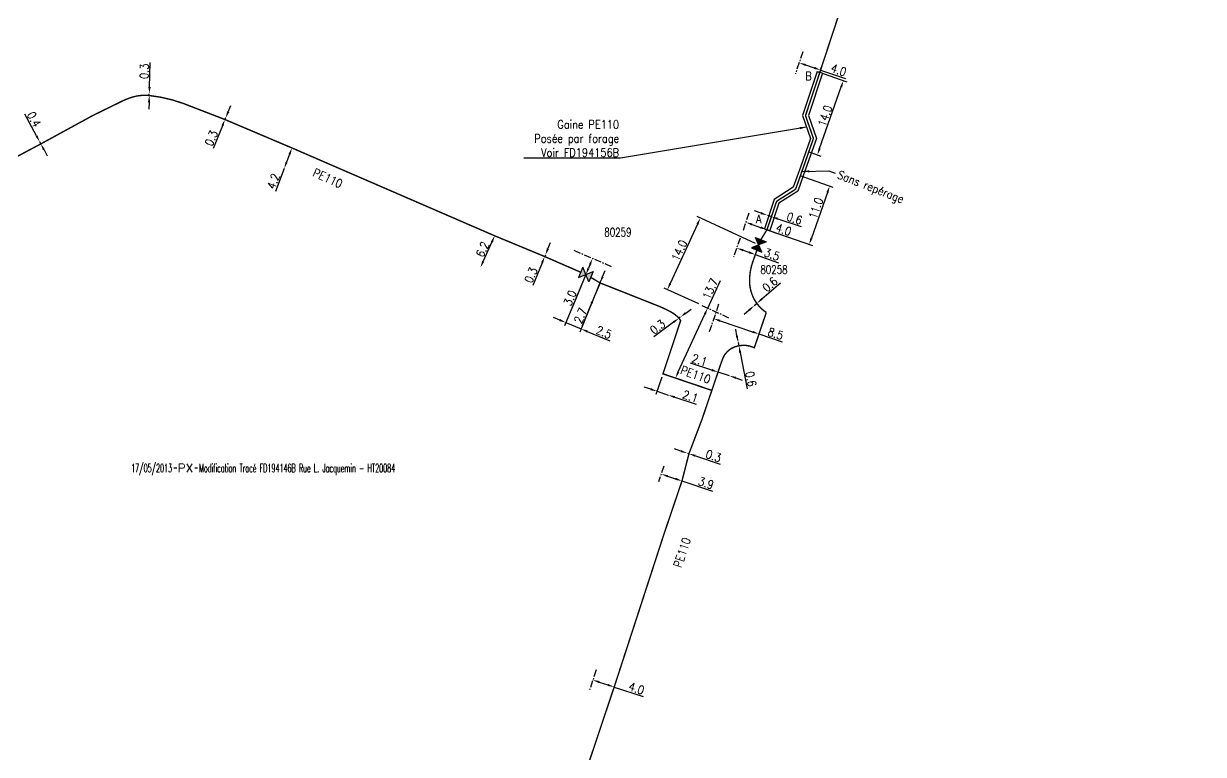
# Model space of a CAD drawing. Header units: millimetres. Extents: x 194012 to 194987, y 156000 to 157000.
# Drawn here: x 194341.8 to 194551.5, y 156129.8 to 156259.7 of the extents above; entities that cross this region are included whole.
import ezdxf
from ezdxf.enums import TextEntityAlignment as Align

# ---------------------------------------------------------------- set-up
doc = ezdxf.new("R2010")
doc.units = ezdxf.units.MM
doc.header["$PDMODE"] = 34
doc.linetypes.add('CENTER', pattern=[2, 1.25, -0.25, 0.25, -0.25])
doc.layers.get('0').update_dxf_attribs({"linetype": 'CONTINUOUS'})
doc.layers.get('Defpoints').update_dxf_attribs({"linetype": 'CONTINUOUS'})
for name, color, linetype in [('G_120', 4, 'CONTINUOUS'), ('G_300', 7, 'CONTINUOUS'), ('G_400', 7, 'CONTINUOUS')]:
    doc.layers.add(name, color=color, linetype=linetype)
doc.styles.add('G_ROMANS', font='ROMANS.SHX', dxfattribs={"width": 0.75})
doc.styles.get("Standard").update_dxf_attribs({"font": 'romans.shx', "width": 0.85})
doc.linetypes.add('G_TYPB_PE', pattern='A,5,-0.3,["o",Standard,S=1.5,R=0,X=0,Y=-0.5],-1.65', length=6.95)
doc.dimstyles.get("Standard").update_dxf_attribs({"dimtxt": 1.5, "dimasz": 1.2, "dimexe": 0.625, "dimexo": 0.625, "dimgap": 0.25, "dimtad": 1, "dimdec": 1, "dimzin": 0, "dimdsep": 46, "dimtxsty": 'Standard', "dimcen": -0.5, "dimadec": 0, "dimazin": 0, "dimtfac": 1, "dimtdec": 1, "dimtmove": 0, "dimatfit": 3, "dimfxl": 1, "dimtolj": 1, "dimtzin": 0, "dimarcsym": 0})

# ---------------------------------------------------------------- blocks, each defined once
blk = doc.blocks.new('G_300_04')
at = {"linetype": 'Continuous'}
h = blk.add_hatch(color=0, dxfattribs=at)
h.paths.add_polyline_path([(-1, 1), (-1, -1), (0, 0)])
h.paths.add_polyline_path([(1, 1), (0, 0), (1, -1)])
at = {"color": 0, "linetype": 'Continuous', "flags": 128}
blk.add_lwpolyline([(-1, -1), (1, 1), (1, -1), (-1, 1)], close=True, dxfattribs=at)
at = {"color": 0, "linetype": 'Continuous', "style": 'G_ROMANS', "width": 0.75}
blk.add_attdef('NUM', text='', height=1.5, dxfattribs=at).set_placement((0, 2.1), align=Align.MIDDLE_CENTER)
at = {"color": 0, "linetype": 'Continuous', "style": 'G_ROMANS', "width": 0.75, "flags": 3}
for tag, p in [('DEF_LEG', (0, -5)), ('DEF_COUP', (0, -7.5)), ('DEF_TYPE', (0, -10))]:
    blk.add_attdef(tag, text='', height=1.2, dxfattribs=at).set_placement(p, align=Align.MIDDLE)
blk = doc.blocks.new('*D5')
at = {"layer": 'Defpoints', "color": 0, "linetype": 'Continuous'}
for p in [(194441.74, 156215.1), (194444.42, 156214), (194440.87, 156205.43)]:
    blk.add_point(p, dxfattribs=at)
at = {"layer": 'G_300', "color": 0, "linetype": 'Continuous', "lineweight": -2}
for p, q in [((194441.74, 156215.1), (194437.96, 156205.96)), ((194444.42, 156214), (194440.64, 156204.85)), ((194437.09, 156207), (194435.98, 156207.46)), ((194438.19, 156206.54), (194440.87, 156205.43)), ((194441.98, 156204.97), (194446.02, 156203.3))]:
    blk.add_line(p, q, dxfattribs=at)
at = {"layer": 'G_300', "color": 0, "linetype": 'Continuous'}
for points in [[(194437.16, 156207.18), (194437.01, 156206.82), (194438.19, 156206.54)], [(194442.06, 156205.16), (194441.91, 156204.79), (194440.87, 156205.43)]]:
    blk.add_solid(points, dxfattribs=at)
at = {"layer": 'G_300', "color": 0, "linetype": 'Continuous', "insert": (194444.94, 156204.83), "char_height": 1.5, "attachment_point": 5, "rotation": 337.5218}
blk.add_mtext('\\A1;2.5', dxfattribs=at)
blk = doc.blocks.new('*D6')
at = {"layer": 'Defpoints', "color": 0, "linetype": 'Continuous'}
for p in [(194479.14, 156232.89), (194473.92, 156223.06), (194481.43, 156220.43)]:
    blk.add_point(p, dxfattribs=at)
at = {"layer": 'G_400', "color": 0, "linetype": 'Continuous', "lineweight": -2}
for p, q in [((194479.73, 156232.68), (194485.65, 156230.61)), ((194484.67, 156229.68), (194481.82, 156221.57)), ((194474.51, 156222.85), (194482.02, 156220.23))]:
    blk.add_line(p, q, dxfattribs=at)
at = {"layer": 'G_400', "color": 0, "linetype": 'Continuous'}
for points in [[(194484.48, 156229.75), (194484.85, 156229.62), (194485.06, 156230.82)], [(194481.64, 156221.63), (194482.01, 156221.5), (194481.43, 156220.43)]]:
    blk.add_solid(points, dxfattribs=at)
at = {"layer": 'G_400', "color": 0, "linetype": 'Continuous', "insert": (194482.62, 156226.87), "char_height": 1.5, "attachment_point": 5, "rotation": 70.7039}
blk.add_mtext('\\A1;11.0', dxfattribs=at)
blk = doc.blocks.new('*D7')
at = {"layer": 'Defpoints', "color": 0, "linetype": 'Continuous'}
for p in [(194483.31, 156251.03), (194487.5, 156249.56), (194480.63, 156237.14)]:
    blk.add_point(p, dxfattribs=at)
at = {"layer": 'G_400', "color": 0, "linetype": 'Continuous', "lineweight": -2}
for p, q in [((194483.9, 156250.83), (194488.09, 156249.36)), ((194483.27, 156237.48), (194487.11, 156248.43)), ((194481.22, 156236.93), (194483.47, 156236.14))]:
    blk.add_line(p, q, dxfattribs=at)
at = {"layer": 'G_400', "color": 0, "linetype": 'Continuous'}
for points in [[(194486.92, 156248.5), (194487.3, 156248.37), (194487.5, 156249.56)], [(194483.09, 156237.55), (194483.46, 156237.42), (194482.88, 156236.35)]]:
    blk.add_solid(points, dxfattribs=at)
at = {"layer": 'G_400', "color": 0, "linetype": 'Continuous', "insert": (194484.25, 156243.29), "char_height": 1.5, "attachment_point": 5, "rotation": 70.7039}
blk.add_mtext('\\A1;14.0', dxfattribs=at)
blk = doc.blocks.new('*D12')
at = {"color": 0, "linetype": 'Continuous', "lineweight": -2}
for p, q in [((194442.45, 156216.82), (194442.2, 156216.21)), ((194441.74, 156215.1), (194439.24, 156209.07))]:
    blk.add_line(p, q, dxfattribs=at)
at = {"color": 0, "linetype": 'Continuous'}
for points in [[(194442.26, 156216.9), (194442.63, 156216.74), (194442.91, 156217.93)], [(194442.01, 156216.29), (194442.38, 156216.14), (194441.74, 156215.1)]]:
    blk.add_solid(points, dxfattribs=at)
at = {"layer": 'Defpoints', "color": 0, "linetype": 'Continuous'}
for p in [(194442.91, 156217.93), (194442.91, 156217.93), (194441.74, 156215.1)]:
    blk.add_point(p, dxfattribs=at)
at = {"color": 0, "linetype": 'Continuous', "insert": (194438.92, 156210.92), "char_height": 1.5, "attachment_point": 5, "rotation": 67.5218}
blk.add_mtext('\\A1;3.0', dxfattribs=at)
blk = doc.blocks.new('*D78')
at = {"layer": 'Defpoints', "color": 0, "linetype": 'Continuous'}
for p in [(194479.64, 156252.73), (194479.64, 156252.73), (194483.31, 156251.03)]:
    blk.add_point(p, dxfattribs=at)
at = {"layer": 'G_400', "color": 0, "linetype": 'Continuous', "lineweight": -2}
for p, q in [((194480.78, 156252.34), (194482.31, 156251.83)), ((194483.45, 156251.44), (194487.85, 156249.96)), ((194483.51, 156251.63), (194483.65, 156252.04))]:
    blk.add_line(p, q, dxfattribs=at)
at = {"layer": 'G_400', "color": 0, "linetype": 'Continuous'}
for points in [[(194480.84, 156252.53), (194480.72, 156252.15), (194479.64, 156252.73)], [(194482.37, 156252.02), (194482.25, 156251.64), (194483.45, 156251.44)]]:
    blk.add_solid(points, dxfattribs=at)
at = {"layer": 'G_400', "color": 0, "linetype": 'Continuous', "insert": (194486.66, 156251.42), "char_height": 1.5, "attachment_point": 5, "rotation": 341.3931}
blk.add_mtext('\\A1;4.0', dxfattribs=at)
blk = doc.blocks.new('*D79')
at = {"layer": 'Defpoints', "color": 0, "linetype": 'Continuous'}
for p in [(194470.15, 156224.38), (194470.15, 156224.38), (194473.92, 156223.06)]:
    blk.add_point(p, dxfattribs=at)
at = {"layer": 'G_400', "color": 0, "linetype": 'Continuous', "lineweight": -2}
for p, q in [((194471.28, 156223.99), (194472.79, 156223.46)), ((194473.92, 156223.06), (194478.05, 156221.62))]:
    blk.add_line(p, q, dxfattribs=at)
at = {"layer": 'G_400', "color": 0, "linetype": 'Continuous'}
for points in [[(194471.35, 156224.17), (194471.21, 156223.8), (194470.15, 156224.38)], [(194472.86, 156223.65), (194472.72, 156223.27), (194473.92, 156223.06)]]:
    blk.add_solid(points, dxfattribs=at)
at = {"layer": 'G_400', "color": 0, "linetype": 'Continuous', "insert": (194476.88, 156223.08), "char_height": 1.5, "attachment_point": 5, "rotation": 340.7039}
blk.add_mtext('\\A1;4.0', dxfattribs=at)
blk = doc.blocks.new('*D80')
at = {"layer": 'Defpoints', "color": 0, "linetype": 'Continuous'}
for p in [(194474, 156225.62), (194474, 156225.62), (194474.71, 156225.38)]:
    blk.add_point(p, dxfattribs=at)
at = {"layer": 'G_120', "color": 0, "linetype": 'Continuous', "lineweight": -2}
for p, q in [((194472.86, 156226), (194471.73, 156226.39)), ((194473.8, 156225.03), (194473.8, 156225.03)), ((194474, 156225.62), (194474.71, 156225.38)), ((194475.84, 156225), (194479.99, 156223.6))]:
    blk.add_line(p, q, dxfattribs=at)
at = {"layer": 'G_120', "color": 0, "linetype": 'Continuous'}
for points in [[(194472.93, 156226.19), (194472.8, 156225.82), (194474, 156225.62)], [(194475.91, 156225.19), (194475.78, 156224.81), (194474.71, 156225.38)]]:
    blk.add_solid(points, dxfattribs=at)
at = {"layer": 'G_120', "color": 0, "linetype": 'Continuous', "insert": (194478.8, 156225.05), "char_height": 1.5, "attachment_point": 5, "rotation": 341.3107}
blk.add_mtext('\\A1;0.6', dxfattribs=at)
blk = doc.blocks.new('*D81')
at = {"layer": 'Defpoints', "color": 0, "linetype": 'Continuous'}
for p in [(194472.46, 156220.37), (194456.23, 156212.41), (194462.37, 156209.59)]:
    blk.add_point(p, dxfattribs=at)
at = {"layer": 'G_300', "color": 0, "linetype": 'Continuous', "lineweight": -2}
for p, q in [((194461.57, 156224.05), (194456.73, 156213.5)), ((194471.89, 156220.63), (194461.51, 156225.4)), ((194461.8, 156209.86), (194455.66, 156212.67))]:
    blk.add_line(p, q, dxfattribs=at)
at = {"layer": 'G_300', "color": 0, "linetype": 'Continuous'}
for points in [[(194461.39, 156224.13), (194461.75, 156223.96), (194462.07, 156225.14)], [(194456.55, 156213.59), (194456.91, 156213.42), (194456.23, 156212.41)]]:
    blk.add_solid(points, dxfattribs=at)
at = {"layer": 'G_300', "color": 0, "linetype": 'Continuous', "insert": (194458.33, 156219.37), "char_height": 1.5, "attachment_point": 5, "rotation": 65.3368}
blk.add_mtext('\\A1;14.0', dxfattribs=at)
blk = doc.blocks.new('*D82')
at = {"layer": 'Defpoints', "color": 0, "linetype": 'Continuous'}
for p in [(194468.55, 156219.8), (194468.55, 156219.8), (194472.46, 156220.37)]:
    blk.add_point(p, dxfattribs=at)
at = {"layer": 'G_300', "color": 0, "linetype": 'Continuous', "lineweight": -2}
for p, q in [((194469.68, 156219.4), (194470.72, 156219.04)), ((194472.25, 156219.78), (194471.65, 156218.05)), ((194471.85, 156218.64), (194475.98, 156217.19))]:
    blk.add_line(p, q, dxfattribs=at)
at = {"layer": 'G_300', "color": 0, "linetype": 'Continuous'}
for points in [[(194469.75, 156219.59), (194469.62, 156219.21), (194468.55, 156219.8)], [(194470.79, 156219.23), (194470.65, 156218.85), (194471.85, 156218.64)]]:
    blk.add_solid(points, dxfattribs=at)
at = {"layer": 'G_300', "color": 0, "linetype": 'Continuous', "insert": (194474.81, 156218.66), "char_height": 1.5, "attachment_point": 5, "rotation": 340.6675}
blk.add_mtext('\\A1;3.5', dxfattribs=at)
blk = doc.blocks.new('*D83')
at = {"layer": 'Defpoints', "color": 0, "linetype": 'Continuous'}
for p in [(194471.66, 156209.57), (194471.66, 156209.57), (194472.11, 156209.96)]:
    blk.add_point(p, dxfattribs=at)
at = {"layer": 'G_120', "color": 0, "linetype": 'Continuous', "lineweight": -2}
for p, q in [((194473.02, 156210.75), (194476.31, 156213.62)), ((194471.66, 156209.57), (194472.11, 156209.96)), ((194470.75, 156208.78), (194469.85, 156207.99))]:
    blk.add_line(p, q, dxfattribs=at)
at = {"layer": 'G_120', "color": 0, "linetype": 'Continuous'}
for points in [[(194470.62, 156208.93), (194470.89, 156208.63), (194471.66, 156209.57)], [(194472.89, 156210.9), (194473.15, 156210.6), (194472.11, 156209.96)]]:
    blk.add_solid(points, dxfattribs=at)
at = {"layer": 'G_120', "color": 0, "linetype": 'Continuous', "insert": (194474.46, 156213.33), "char_height": 1.5, "attachment_point": 5, "rotation": 41.0324}
blk.add_mtext('\\A1;0.6', dxfattribs=at)
blk = doc.blocks.new('*D84')
at = {"layer": 'Defpoints', "color": 0, "linetype": 'Continuous'}
for p in [(194463.38, 156209.13), (194463.38, 156209.13), (194457.66, 156196.68)]:
    blk.add_point(p, dxfattribs=at)
at = {"layer": 'G_120', "color": 0, "linetype": 'Continuous', "lineweight": -2}
for p, q in [((194463.38, 156209.13), (194465.63, 156214.04)), ((194458.16, 156197.77), (194462.88, 156208.04))]:
    blk.add_line(p, q, dxfattribs=at)
at = {"layer": 'G_120', "color": 0, "linetype": 'Continuous'}
for points in [[(194462.7, 156208.12), (194463.06, 156207.96), (194463.38, 156209.13)], [(194457.98, 156197.86), (194458.34, 156197.69), (194457.66, 156196.68)]]:
    blk.add_solid(points, dxfattribs=at)
at = {"layer": 'G_120', "color": 0, "linetype": 'Continuous', "insert": (194463.85, 156212.55), "char_height": 1.5, "attachment_point": 5, "rotation": 65.3368}
blk.add_mtext('\\A1;13.7', dxfattribs=at)
blk = doc.blocks.new('*D85')
at = {"layer": 'Defpoints', "color": 0, "linetype": 'Continuous'}
for p in [(194464.45, 156207.25), (194464.45, 156207.25), (194472.5, 156204.52)]:
    blk.add_point(p, dxfattribs=at)
at = {"layer": 'G_120', "color": 0, "linetype": 'Continuous', "lineweight": -2}
for p, q in [((194465.59, 156206.86), (194471.36, 156204.9)), ((194472.5, 156204.52), (194476.64, 156203.11))]:
    blk.add_line(p, q, dxfattribs=at)
at = {"layer": 'G_120', "color": 0, "linetype": 'Continuous'}
for points in [[(194465.65, 156207.05), (194465.52, 156206.67), (194464.45, 156207.25)], [(194471.43, 156205.09), (194471.3, 156204.71), (194472.5, 156204.52)]]:
    blk.add_solid(points, dxfattribs=at)
at = {"layer": 'G_120', "color": 0, "linetype": 'Continuous', "insert": (194475.46, 156204.57), "char_height": 1.5, "attachment_point": 5, "rotation": 341.256}
blk.add_mtext('\\A1;8.5', dxfattribs=at)
blk = doc.blocks.new('*D86')
at = {"layer": 'Defpoints', "color": 0, "linetype": 'Continuous'}
for p in [(194465.26, 156197.74), (194467.25, 156197.09), (194467.25, 156197.09)]:
    blk.add_point(p, dxfattribs=at)
at = {"layer": 'G_120', "color": 0, "linetype": 'Continuous', "lineweight": -2}
for p, q in [((194464.12, 156198.11), (194460.31, 156199.36)), ((194467.25, 156197.09), (194465.26, 156197.74)), ((194468.39, 156196.71), (194469.53, 156196.34))]:
    blk.add_line(p, q, dxfattribs=at)
at = {"layer": 'G_120', "color": 0, "linetype": 'Continuous'}
for points in [[(194464.18, 156198.3), (194464.05, 156197.92), (194465.26, 156197.74)], [(194468.46, 156196.9), (194468.33, 156196.52), (194467.25, 156197.09)]]:
    blk.add_solid(points, dxfattribs=at)
at = {"layer": 'G_120', "color": 0, "linetype": 'Continuous', "insert": (194461.95, 156199.87), "char_height": 1.5, "attachment_point": 5, "rotation": 341.8753}
blk.add_mtext('\\A1;2.1', dxfattribs=at)
blk = doc.blocks.new('*D87')
at = {"layer": 'Defpoints', "color": 0, "linetype": 'Continuous'}
for p in [(194468.81, 156203), (194468.81, 156203), (194468.93, 156202.41)]:
    blk.add_point(p, dxfattribs=at)
at = {"layer": 'G_120', "color": 0, "linetype": 'Continuous', "lineweight": -2}
for p, q in [((194468.59, 156204.18), (194468.36, 156205.36)), ((194468.2, 156202.88), (194468.2, 156202.88)), ((194468.81, 156203), (194468.93, 156202.41)), ((194468.31, 156202.29), (194468.31, 156202.29)), ((194469.15, 156201.23), (194470.39, 156194.77))]:
    blk.add_line(p, q, dxfattribs=at)
at = {"layer": 'G_120', "color": 0, "linetype": 'Continuous'}
for points in [[(194468.79, 156204.22), (194468.39, 156204.14), (194468.81, 156203)], [(194469.35, 156201.27), (194468.96, 156201.19), (194468.93, 156202.41)]]:
    blk.add_solid(points, dxfattribs=at)
at = {"layer": 'G_120', "color": 0, "linetype": 'Continuous', "insert": (194471.07, 156196.52), "char_height": 1.5, "attachment_point": 5, "rotation": 280.8301}
blk.add_mtext('\\A1;0.6', dxfattribs=at)
blk = doc.blocks.new('*D88')
at = {"layer": 'Defpoints', "color": 0, "linetype": 'Continuous'}
for p in [(194455.43, 156197.44), (194456.38, 156193.67), (194456.38, 156193.67)]:
    blk.add_point(p, dxfattribs=at)
at = {"layer": 'G_120', "color": 0, "linetype": 'Continuous', "lineweight": -2}
for p, q in [((194455.23, 156196.85), (194454.19, 156193.74)), ((194453.25, 156194.71), (194452.11, 156195.09)), ((194454.39, 156194.33), (194456.38, 156193.67)), ((194457.52, 156193.29), (194461.33, 156192.02))]:
    blk.add_line(p, q, dxfattribs=at)
at = {"layer": 'G_120', "color": 0, "linetype": 'Continuous'}
for points in [[(194453.32, 156194.9), (194453.19, 156194.52), (194454.39, 156194.33)], [(194457.59, 156193.48), (194457.46, 156193.1), (194456.38, 156193.67)]]:
    blk.add_solid(points, dxfattribs=at)
at = {"layer": 'G_120', "color": 0, "linetype": 'Continuous', "insert": (194460.31, 156193.42), "char_height": 1.5, "attachment_point": 5, "rotation": 341.6003}
blk.add_mtext('\\A1;2.1', dxfattribs=at)
blk = doc.blocks.new('*D89')
at = {"layer": 'Defpoints', "color": 0, "linetype": 'Continuous'}
for p in [(194444.25, 156213.6), (194443.22, 156211.1), (194443.22, 156211.1)]:
    blk.add_point(p, dxfattribs=at)
at = {"layer": 'G_120', "color": 0, "linetype": 'Continuous', "lineweight": -2}
for p, q in [((194444.71, 156214.7), (194445.17, 156215.81)), ((194444.25, 156213.6), (194443.22, 156211.1)), ((194443.67, 156213.83), (194443.67, 156213.83)), ((194442.64, 156211.34), (194442.64, 156211.34)), ((194442.76, 156209.99), (194441.09, 156205.95))]:
    blk.add_line(p, q, dxfattribs=at)
at = {"layer": 'G_120', "color": 0, "linetype": 'Continuous'}
for points in [[(194444.53, 156214.78), (194444.9, 156214.63), (194444.25, 156213.6)], [(194442.58, 156210.07), (194442.95, 156209.92), (194443.22, 156211.1)]]:
    blk.add_solid(points, dxfattribs=at)
at = {"layer": 'G_120', "color": 0, "linetype": 'Continuous', "insert": (194440.77, 156207.8), "char_height": 1.5, "attachment_point": 5, "rotation": 67.5218}
blk.add_mtext('\\A1;2.7', dxfattribs=at)
blk = doc.blocks.new('*D90')
at = {"layer": 'Defpoints', "color": 0, "linetype": 'Continuous'}
for p in [(194458.28, 156207.34), (194458.52, 156207.52), (194458.52, 156207.52)]:
    blk.add_point(p, dxfattribs=at)
at = {"layer": 'G_120', "color": 0, "linetype": 'Continuous', "lineweight": -2}
for p, q in [((194459.48, 156208.24), (194460.44, 156208.96)), ((194458.52, 156207.52), (194458.28, 156207.34)), ((194457.32, 156206.62), (194453.82, 156204.01))]:
    blk.add_line(p, q, dxfattribs=at)
at = {"layer": 'G_120', "color": 0, "linetype": 'Continuous'}
for points in [[(194457.2, 156206.78), (194457.44, 156206.46), (194458.28, 156207.34)], [(194459.36, 156208.4), (194459.6, 156208.08), (194458.52, 156207.52)]]:
    blk.add_solid(points, dxfattribs=at)
at = {"layer": 'G_120', "color": 0, "linetype": 'Continuous', "insert": (194454.49, 156205.76), "char_height": 1.5, "attachment_point": 5, "rotation": 36.7632}
blk.add_mtext('\\A1;0.3', dxfattribs=at)
blk = doc.blocks.new('*D91')
at = {"layer": 'Defpoints', "color": 0, "linetype": 'Continuous'}
for p in [(194434.41, 156218.29), (194434.53, 156218.56), (194434.53, 156218.56)]:
    blk.add_point(p, dxfattribs=at)
at = {"layer": 'G_120', "color": 0, "linetype": 'Continuous', "lineweight": -2}
for p, q in [((194434.98, 156219.67), (194435.43, 156220.78)), ((194434.53, 156218.56), (194434.41, 156218.29)), ((194433.96, 156217.18), (194432.3, 156213.13))]:
    blk.add_line(p, q, dxfattribs=at)
at = {"layer": 'G_120', "color": 0, "linetype": 'Continuous'}
for points in [[(194434.8, 156219.75), (194435.17, 156219.6), (194434.53, 156218.56)], [(194433.77, 156217.25), (194434.14, 156217.1), (194434.41, 156218.29)]]:
    blk.add_solid(points, dxfattribs=at)
at = {"layer": 'G_120', "color": 0, "linetype": 'Continuous', "insert": (194431.98, 156214.98), "char_height": 1.5, "attachment_point": 5, "rotation": 67.7332}
blk.add_mtext('\\A1;0.3', dxfattribs=at)
blk = doc.blocks.new('*D92')
at = {"layer": 'Defpoints', "color": 0, "linetype": 'Continuous'}
for p in [(194425.53, 156221.97), (194423, 156216.35), (194423, 156216.35)]:
    blk.add_point(p, dxfattribs=at)
at = {"layer": 'G_120', "color": 0, "linetype": 'Continuous', "lineweight": -2}
for p, q in [((194426.1, 156221.71), (194426.1, 156221.71)), ((194425.04, 156220.88), (194423.49, 156217.45))]:
    blk.add_line(p, q, dxfattribs=at)
at = {"layer": 'G_120', "color": 0, "linetype": 'Continuous'}
for points in [[(194424.86, 156220.96), (194425.22, 156220.79), (194425.53, 156221.97)], [(194423.31, 156217.53), (194423.68, 156217.37), (194423, 156216.35)]]:
    blk.add_solid(points, dxfattribs=at)
at = {"layer": 'G_120', "color": 0, "linetype": 'Continuous', "insert": (194423.36, 156219.57), "char_height": 1.5, "attachment_point": 5, "rotation": 65.7529}
blk.add_mtext('\\A1;6.2', dxfattribs=at)
blk = doc.blocks.new('*D93')
at = {"layer": 'Defpoints', "color": 0, "linetype": 'Continuous'}
for p in [(194459.77, 156183.32), (194459.77, 156183.32), (194460.05, 156183.23)]:
    blk.add_point(p, dxfattribs=at)
at = {"layer": 'G_120', "color": 0, "linetype": 'Continuous', "lineweight": -2}
for p, q in [((194458.63, 156183.7), (194457.49, 156184.08)), ((194459.77, 156183.32), (194460.05, 156183.23)), ((194461.19, 156182.86), (194465.61, 156181.4))]:
    blk.add_line(p, q, dxfattribs=at)
at = {"layer": 'G_120', "color": 0, "linetype": 'Continuous'}
for points in [[(194458.69, 156183.89), (194458.56, 156183.51), (194459.77, 156183.32)], [(194461.25, 156183.05), (194461.13, 156182.67), (194460.05, 156183.23)]]:
    blk.add_solid(points, dxfattribs=at)
at = {"layer": 'G_120', "color": 0, "linetype": 'Continuous', "insert": (194464.42, 156182.84), "char_height": 1.5, "attachment_point": 5, "rotation": 341.7517}
blk.add_mtext('\\A1;0.3', dxfattribs=at)
blk = doc.blocks.new('*D94')
at = {"layer": 'Defpoints', "color": 0, "linetype": 'Continuous'}
for p in [(194455.11, 156179.63), (194455.11, 156179.63), (194458.81, 156178.39)]:
    blk.add_point(p, dxfattribs=at)
at = {"layer": 'G_120', "color": 0, "linetype": 'Continuous', "lineweight": -2}
for p, q in [((194456.25, 156179.25), (194457.67, 156178.77)), ((194458.81, 156178.39), (194464.25, 156176.57))]:
    blk.add_line(p, q, dxfattribs=at)
at = {"layer": 'G_120', "color": 0, "linetype": 'Continuous'}
for points in [[(194456.31, 156179.43), (194456.19, 156179.06), (194455.11, 156179.63)], [(194457.74, 156178.96), (194457.61, 156178.58), (194458.81, 156178.39)]]:
    blk.add_solid(points, dxfattribs=at)
at = {"layer": 'G_120', "color": 0, "linetype": 'Continuous', "insert": (194463.09, 156178.01), "char_height": 1.5, "attachment_point": 5, "rotation": 341.4784}
blk.add_mtext('\\A1;3.9', dxfattribs=at)
blk = doc.blocks.new('*D95')
at = {"layer": 'Defpoints', "color": 0, "linetype": 'Continuous'}
for p in [(194442.97, 156143.02), (194442.97, 156143.02), (194446.77, 156141.76)]:
    blk.add_point(p, dxfattribs=at)
at = {"layer": 'G_120', "color": 0, "linetype": 'Continuous', "lineweight": -2}
for p, q in [((194444.11, 156142.64), (194445.63, 156142.14)), ((194446.77, 156141.76), (194451.92, 156140.06))]:
    blk.add_line(p, q, dxfattribs=at)
at = {"layer": 'G_120', "color": 0, "linetype": 'Continuous'}
for points in [[(194444.17, 156142.83), (194444.05, 156142.45), (194442.97, 156143.02)], [(194445.69, 156142.33), (194445.57, 156141.95), (194446.77, 156141.76)]]:
    blk.add_solid(points, dxfattribs=at)
at = {"layer": 'G_120', "color": 0, "linetype": 'Continuous', "insert": (194450.73, 156141.51), "char_height": 1.5, "attachment_point": 5, "rotation": 341.7107}
blk.add_mtext('\\A1;4.0', dxfattribs=at)
blk = doc.blocks.new('*D196')
at = {"layer": 'Defpoints', "color": 0, "linetype": 'Continuous'}
for p in [(194344.67, 156238.66), (194344.67, 156238.66), (194344.86, 156238.31)]:
    blk.add_point(p, dxfattribs=at)
at = {"layer": 'G_120', "color": 0, "linetype": 'Continuous', "lineweight": -2}
for p, q in [((194344.1, 156239.72), (194342, 156243.62)), ((194344.86, 156238.31), (194344.67, 156238.66)), ((194345.22, 156238.96), (194345.22, 156238.96)), ((194345.43, 156237.26), (194346, 156236.2))]:
    blk.add_line(p, q, dxfattribs=at)
at = {"layer": 'G_120', "color": 0, "linetype": 'Continuous'}
for points in [[(194344.28, 156239.82), (194343.93, 156239.63), (194344.67, 156238.66)], [(194345.61, 156237.35), (194345.25, 156237.16), (194344.86, 156238.31)]]:
    blk.add_solid(points, dxfattribs=at)
at = {"layer": 'G_120', "color": 0, "linetype": 'Continuous', "insert": (194343.65, 156242.67), "char_height": 1.5, "attachment_point": 5, "rotation": 298.3079}
blk.add_mtext('\\A1;0.4', dxfattribs=at)
blk = doc.blocks.new('*D197')
at = {"layer": 'Defpoints', "color": 0, "linetype": 'Continuous'}
for p in [(194364.14, 156247.21), (194364.14, 156247.21), (194364.14, 156246.91)]:
    blk.add_point(p, dxfattribs=at)
at = {"layer": 'G_120', "color": 0, "linetype": 'Continuous', "lineweight": -2}
for p, q in [((194364.18, 156248.41), (194364.31, 156252.78)), ((194364.14, 156246.91), (194364.14, 156247.21)), ((194364.1, 156245.71), (194364.07, 156244.51))]:
    blk.add_line(p, q, dxfattribs=at)
at = {"layer": 'G_120', "color": 0, "linetype": 'Continuous'}
for points in [[(194363.9, 156245.71), (194364.3, 156245.7), (194364.14, 156246.91)], [(194363.98, 156248.41), (194364.38, 156248.4), (194364.14, 156247.21)]]:
    blk.add_solid(points, dxfattribs=at)
at = {"layer": 'G_120', "color": 0, "linetype": 'Continuous', "insert": (194363.26, 156251.22), "char_height": 1.5, "attachment_point": 5, "rotation": 88.3388}
blk.add_mtext('\\A1;0.3', dxfattribs=at)
blk = doc.blocks.new('*D198')
at = {"layer": 'Defpoints', "color": 0, "linetype": 'Continuous'}
for p in [(194377.59, 156242.64), (194377.71, 156242.92), (194377.71, 156242.92)]:
    blk.add_point(p, dxfattribs=at)
at = {"layer": 'G_120', "color": 0, "linetype": 'Continuous', "lineweight": -2}
for p, q in [((194378.16, 156244.03), (194378.62, 156245.14)), ((194377.71, 156242.92), (194377.59, 156242.64)), ((194377.14, 156241.53), (194375.48, 156237.48))]:
    blk.add_line(p, q, dxfattribs=at)
at = {"layer": 'G_120', "color": 0, "linetype": 'Continuous'}
for points in [[(194376.95, 156241.6), (194377.32, 156241.45), (194377.59, 156242.64)], [(194377.98, 156244.1), (194378.35, 156243.95), (194377.71, 156242.92)]]:
    blk.add_solid(points, dxfattribs=at)
at = {"layer": 'G_120', "color": 0, "linetype": 'Continuous', "insert": (194375.16, 156239.33), "char_height": 1.5, "attachment_point": 5, "rotation": 67.7088}
blk.add_mtext('\\A1;0.3', dxfattribs=at)
blk = doc.blocks.new('*D199')
at = {"layer": 'Defpoints', "color": 0, "linetype": 'Continuous'}
for p in [(194389.49, 156237.59), (194388.12, 156233.94), (194388.12, 156233.94)]:
    blk.add_point(p, dxfattribs=at)
at = {"layer": 'G_120', "color": 0, "linetype": 'Continuous', "lineweight": -2}
for p, q in [((194389.07, 156236.46), (194388.54, 156235.06)), ((194388.12, 156233.94), (194386.58, 156229.84))]:
    blk.add_line(p, q, dxfattribs=at)
at = {"layer": 'G_120', "color": 0, "linetype": 'Continuous'}
for points in [[(194388.88, 156236.53), (194389.26, 156236.39), (194389.49, 156237.59)], [(194388.35, 156235.13), (194388.73, 156234.99), (194388.12, 156233.94)]]:
    blk.add_solid(points, dxfattribs=at)
at = {"layer": 'G_120', "color": 0, "linetype": 'Continuous', "insert": (194386.2, 156231.68), "char_height": 1.5, "attachment_point": 5, "rotation": 69.355}
blk.add_mtext('\\A1;4.2', dxfattribs=at)
blk = doc.blocks.new('GIS_MODF')
at = {"color": 0, "linetype": 'Continuous', "flags": 128}
for points in [[(-2.18, -0.01), (-1.68, -0.01)], [(1.52, -0.01), (2.02, -0.01)]]:
    blk.add_lwpolyline(points, dxfattribs=at)
at = {"color": 0, "linetype": 'Continuous', "width": 0.5}
blk.add_attdef('DATE', text='', height=1.5, dxfattribs=at).set_placement((-2.5, -0.8), align=Align.RIGHT)
at = {"color": 0, "linetype": 'Continuous', "width": 1.771291}
blk.add_attdef('USER', text='', height=1.5, dxfattribs=at).set_placement((-1.51, -0.8), (1.28, -0.8), align=Align.FIT)
at = {"color": 0, "linetype": 'Continuous', "width": 0.5}
blk.add_attdef('DESC', (2.29, -0.8), '', height=1.5, dxfattribs=at)

msp = doc.modelspace()

# ---------------------------------------------------------------- linework, layer by layer
at = {"layer": 'G_120', "linetype": 'G_TYPB_PE', "const_width": 0.25, "flags": 128}
for points in [[(194472.83, 156221.3), (194473.92, 156223.06), (194475.58, 156227.95, -0.171977), (194475.78, 156228.21), (194478.87, 156230.16, 0.169252), (194479.07, 156230.42), (194480.6, 156234.76), (194482.12, 156239.11, 0.169252), (194482.12, 156239.44), (194480.82, 156243.17, -0.164703), (194480.82, 156243.49), (194483.45, 156251.44), (194485.29, 156257.04), (194490.68, 156273.4), (194493.47, 156281.23), (194510.2, 156329.26), (194510.2, 156329.26), (194514.31, 156341.78), (194517.6, 156351.38), (194517.99, 156352.13), (194518.3, 156352.98), (194518.63, 156353.83), (194518.97, 156354.65), (194519.4, 156355.58), (194519.87, 156356.53), (194520.34, 156357.51), (194521.35, 156360.08), (194521.98, 156361.5), (194522.77, 156363.31), (194523.22, 156364.34), (194523.64, 156365.04), (194524.1, 156366.06), (194524.86, 156367.77), (194525.62, 156369.47), (194526.39, 156371.15), (194527.04, 156372.52), (194527.7, 156373.9), (194528.37, 156375.27), (194529.37, 156377.04), (194530.33, 156378.73), (194531.29, 156380.42), (194532.27, 156382.09), (194533.03, 156383.37), (194533.8, 156384.64), (194534.59, 156385.88), (194535.47, 156387.18), (194536.38, 156388.48), (194537.31, 156389.8), (194538.17, 156391.08), (194539.02, 156392.36), (194539.87, 156393.6), (194541.09, 156395.26), (194542.35, 156396.91), (194543.62, 156398.57), (194546.9, 156403.02), (194547.79, 156404.09), (194548.69, 156405.16), (194549.64, 156406.31), (194550.59, 156407.44), (194551.55, 156408.54), (194552.61, 156409.67), (194553.72, 156410.8), (194554.83, 156411.96), (194556.19, 156413.43), (194557.52, 156414.9), (194558.87, 156416.34), (194559.77, 156417.28), (194560.68, 156418.22), (194561.6, 156419.14), (194568.45, 156426.26), (194582.54, 156439.81), (194593.86, 156450.48), (194612.36, 156468.28), (194625.9, 156481.78), (194625.9, 156481.78), (194632.73, 156489.27), (194635.21, 156491.92), (194637.7, 156494.56), (194640.14, 156497.25), (194643.66, 156501.3), (194647.08, 156505.42), (194650.47, 156509.57), (194653.9, 156513.86), (194657.28, 156518.18), (194659.84, 156521.41), (194663.37, 156525.44), (194668.47, 156532.05), (194678.93, 156544.85), (194684.03, 156551.1), (194689.13, 156557.36), (194694.37, 156563.83), (194699.59, 156570.31), (194704.82, 156576.79), (194709.09, 156582.12), (194713.35, 156587.45), (194717.62, 156592.78), (194722.74, 156599.21), (194727.86, 156605.64), (194730.26, 156608.58), (194735.04, 156614.41), (194739.51, 156620.01), (194742.8, 156623.95), (194745.89, 156627.57), (194750.03, 156632.33), (194753.72, 156636.45), (194758.16, 156641.23), (194760.99, 156644.27), (194754.83, 156649.43)], [(194280.82, 156197.44), (194280.25, 156198.62, -0.194234), (194280.03, 156201.89, -0.194728), (194281.97, 156204.2, 0.001553), (194288.46, 156207.67), (194294.6, 156211.14), (194305.55, 156216.55), (194324.34, 156227.39), (194344.86, 156238.31), (194354.15, 156243.38), (194359.35, 156245.93, -0.041628), (194361.15, 156246.63, -0.099041), (194364.14, 156246.91, -0.06116), (194370.19, 156245.5), (194377.59, 156242.64), (194389.49, 156237.59), (194425.53, 156221.97), (194434.41, 156218.29), (194440.82, 156215.49)], [(194442.6, 156214.58), (194444.25, 156213.6), (194454.6, 156209.5, -0.030306), (194456.79, 156208.47, -0.076411), (194458.28, 156207.34), (194458.58, 156206.91), (194456.77, 156201.47), (194455.43, 156197.44), (194464.12, 156194.49)]]:
    msp.add_lwpolyline(points, format="xyb", dxfattribs=at)
at = {"layer": 'G_120', "color": 7, "linetype": 'CENTER', "flags": 128}
for points in [[(194480.29, 156254.66), (194478.99, 156250.79)], [(194470.67, 156225.99), (194469.62, 156222.77)], [(194469.17, 156221.58), (194467.98, 156218.18)], [(194462.37, 156209.59), (194467.11, 156207.42)], [(194465.33, 156209.84), (194463.66, 156204.93)], [(194455.58, 156181.01), (194454.65, 156178.24)], [(194443.56, 156144.79), (194442.38, 156141.24)]]:
    msp.add_lwpolyline(points, dxfattribs=at)
at = {"layer": 'G_120', "linetype": 'G_TYPB_PE', "flags": 128}
msp.add_lwpolyline([(194420.14, 156082.48, 0.25, 0.25, 0), (194420.64, 156083.26, 0.25, 0.25, 0), (194421.26, 156084.34, 0.25, 0.25, 0), (194421.6, 156084.89, 0.25, 0.25, 0), (194423.29, 156086.66, 0.25, 0.25, 0), (194424.24, 156088.22, 0.25, 0.25, 0), (194425.1, 156089.7, 0.25, 0.25, 0), (194426.07, 156091.13, 0.25, 0.25, 0), (194427.05, 156092.58, 0.25, 0.25, 0), (194427.97, 156094.08, 0.25, 0.25, 0), (194428.64, 156095.3, 0.25, 0.25, 0), (194429.26, 156096.52, 0.25, 0.25, 0), (194429.87, 156097.74, 0.25, 0.25, 0), (194430.49, 156098.95, 0.25, 0.25, 0), (194431.1, 156100.17, 0.25, 0.25, 0), (194431.71, 156101.41, 0.25, 0.25, 0), (194432.31, 156102.69, 0.25, 0.25, 0), (194432.9, 156103.98, 0.25, 0.25, 0), (194433.48, 156105.27, 0.25, 0.25, 0), (194434.29, 156107.13, 0.25, 0.25, 0), (194435.09, 156108.99, 0.25, 0.25, 0), (194435.88, 156110.85, 0.25, 0.25, 0), (194436.49, 156112.26, 0.25, 0.25, 0), (194437.1, 156113.67, 0.25, 0.25, 0), (194437.7, 156115.11, 0.25, 0.25, 0), (194438.27, 156116.63, 0.25, 0.25, 0), (194438.82, 156118.14, 0.25, 0.25, 0), (194439.36, 156119.67, 0.25, 0.25, 0), (194446.84, 156141.99, 0.25, 0.25, 0), (194455.59, 156168.88, 0.25, 0.25, 0), (194455.59, 156168.88, 0.25, 0.25, 0), (194458.81, 156178.39, 0.25, 0.25, 0), (194460.05, 156183.23, 0.25, 0.25, 0), (194462.39, 156189.4, 0.25, 0.25, 0), (194465.23, 156197.77, 0.25, 0.25, -0.016226), (194466.03, 156200.05, 0.25, 0.25, -0.27939), (194468.93, 156202.41, 0.25, 0.25, -0.138498), (194471.14, 156202.27, 0.25, 0.25, 0), (194471.67, 156202.08, 0.25, 0.25, 0), (194473.8, 156208.35, 0.25, 0.25, -0.094435), (194472.11, 156209.96, 0.25, 0.25, -0.154564), (194470.82, 156213.94, 0.25, 0.25, -0.086247), (194471.38, 156217.3, 0.25, 0.25, 0), (194472.13, 156219.42, 0, 0, 0)], format="xyseb", dxfattribs=at)
at = {"layer": 'G_300', "linetype": 'CENTER', "flags": 128}
msp.add_lwpolyline([(194446.29, 156216.48), (194439.52, 156219.38)], dxfattribs=at)
at = {"layer": 'G_400', "color": 7, "linetype": 'CONTINUOUS'}
for p, q in [((194482.83, 156251.19), (194480.24, 156243.33)), ((194483.78, 156250.88), (194481.3, 156243.33)), ((194482.83, 156251.19), (194483.31, 156251.03)), ((194483.78, 156250.88), (194483.31, 156251.03)), ((194480.24, 156243.33), (194481.65, 156239.27)), ((194481.3, 156243.33), (194482.7, 156239.27)), ((194481.65, 156239.27), (194479.85, 156234.15)), ((194482.7, 156239.27), (194480.79, 156233.82)), ((194479.85, 156234.15), (194478.6, 156230.59)), ((194480.79, 156233.82), (194479.43, 156229.93)), ((194478.6, 156230.59), (194475.22, 156228.45)), ((194479.43, 156229.93), (194476.05, 156227.79)), ((194475.22, 156228.45), (194473.45, 156223.22)), ((194476.05, 156227.79), (194474.4, 156222.9)), ((194473.45, 156223.22), (194473.92, 156223.06)), ((194474.4, 156222.9), (194473.92, 156223.06))]:
    msp.add_line(p, q, dxfattribs=at)

# ---------------------------------------------------------------- block references
at = {"layer": 'G_120', "linetype": 'Continuous'}
ref = msp.add_blockref('GIS_MODF', (194370.71, 156180.72), dxfattribs=at)
ref.add_attrib('DATE', '17/05/2013', dxfattribs={"layer": '0', "color": 0, "linetype": 'Continuous', "height": 1.5, "width": 0.5}).set_placement((194368.2, 156179.93), align=Align.RIGHT)
ref.add_attrib('USER', 'PX', dxfattribs={"layer": '0', "color": 0, "linetype": 'Continuous', "height": 1.5, "width": 1.025485}).set_placement((194369.2, 156179.93), (194371.98, 156179.93), align=Align.FIT)
ref.add_attrib('DESC', 'Modification Tracé FD194146B Rue L. Jacquemin - HT20084', (194372.99, 156179.93), dxfattribs={"layer": '0', "color": 0, "linetype": 'Continuous', "height": 1.5, "width": 0.5})
at = {"layer": 'G_300', "linetype": 'Continuous'}
ref = msp.add_blockref('G_300_04', (194441.74, 156215.1), dxfattribs=dict(at, rotation=337.1979761080445))
ref.add_attrib('NUM', '80259', dxfattribs={"layer": '0', "color": 0, "linetype": 'Continuous', "height": 1.5, "style": 'G_ROMANS', "width": 0.75}).set_placement((194447.42, 156222.61), align=Align.MIDDLE)
ref = msp.add_blockref('G_300_04', (194472.46, 156220.37), dxfattribs=dict(at, rotation=68.34778803371935))
ref.add_attrib('NUM', '80258', dxfattribs={"layer": '0', "color": 0, "linetype": 'Continuous', "height": 1.5, "style": 'G_ROMANS', "width": 0.75}).set_placement((194475.16, 156215.97), align=Align.MIDDLE)

# ---------------------------------------------------------------- texts
at = {"layer": 'G_120', "linetype": 'Continuous', "width": 0.85}
for rotation, p in [(335.5989, (194395.85, 156232.21)), (340.5259, (194461.24, 156197.29)), (71.7072, (194458.83, 156165.67))]:
    msp.add_text('PE110', height=1.5, rotation=rotation, dxfattribs=at).set_placement(p, align=Align.MIDDLE)
at = {"layer": 'G_120', "linetype": 'Continuous', "insert": (194486.85, 156233.65), "char_height": 1.5, "attachment_point": 1, "rotation": 338.5603}
msp.add_mtext('Sans repérage', dxfattribs=at)
at = {"layer": 'G_400', "linetype": 'Continuous', "width": 0.85}
for s, p in [('B', (194480.75, 156249.63)), ('A', (194471.97, 156224.19))]:
    msp.add_text(s, height=1.5, dxfattribs=at).set_placement(p)
at = {"layer": 'G_400', "linetype": 'Continuous', "insert": (194447.65, 156236.02), "char_height": 1.5, "attachment_point": 9}
msp.add_mtext('Gaine PE110\\PPosée par forage\\PVoir FD194156B', dxfattribs=at)

# ---------------------------------------------------------------- dimensions: what is measured, and where the dimension line sits
at = {"linetype": 'Continuous'}
dim = msp.add_linear_dim(base=(194442.91, 156217.93), p1=(194441.74, 156215.1), p2=(194442.91, 156217.93), angle=247.5218, text='3.0', dimstyle='Standard', dxfattribs=at)
dim.commit()
dim.dimension.update_dxf_attribs({"geometry": '*D12', "text_midpoint": (194439.85, 156210.53), "dimtype": 160})
at = {"layer": 'G_120', "linetype": 'Continuous'}
for base, p1, p2, angle, picture, middle in [((194364.14, 156247.21), (194364.14, 156246.91), (194364.14, 156247.21), 268.3388, '*D197', (194364.26, 156251.19)), ((194377.71, 156242.92), (194377.59, 156242.64), (194377.71, 156242.92), 247.7088, '*D198', (194376.08, 156238.95)), ((194344.67, 156238.66), (194344.86, 156238.31), (194344.67, 156238.66), 298.3079, '*D196', (194342.77, 156242.2)), ((194423, 156216.35), (194425.53, 156221.97), (194423, 156216.35), 65.7529, '*D92', (194424.27, 156219.16)), ((194434.53, 156218.56), (194434.41, 156218.29), (194434.53, 156218.56), 247.7332, '*D91', (194432.9, 156214.6)), ((194443.22, 156211.1), (194444.25, 156213.6), (194443.22, 156211.1), 67.5218, '*D89', (194441.7, 156207.42)), ((194463.38, 156209.13), (194457.66, 156196.68), (194463.38, 156209.13), 245.3368, '*D84', (194464.76, 156212.13)), ((194471.66, 156209.57), (194472.11, 156209.96), (194471.66, 156209.57), 41.0324, '*D83', (194475.12, 156212.58)), ((194458.52, 156207.52), (194458.28, 156207.34), (194458.52, 156207.52), 216.7632, '*D90', (194455.09, 156204.95)), ((194464.45, 156207.25), (194472.5, 156204.52), (194464.45, 156207.25), 341.256, '*D85', (194475.14, 156203.62)), ((194468.81, 156203), (194468.93, 156202.41), (194468.81, 156203), 280.8301, '*D87', (194470.09, 156196.33)), ((194467.25, 156197.09), (194465.26, 156197.74), (194467.25, 156197.09), 161.8753, '*D86', (194461.64, 156198.92)), ((194456.38, 156193.67), (194455.43, 156197.44), (194456.38, 156193.67), 161.6003, '*D88', (194459.99, 156192.47)), ((194459.77, 156183.32), (194460.05, 156183.23), (194459.77, 156183.32), 341.7517, '*D93', (194464.11, 156181.89)), ((194455.11, 156179.63), (194458.81, 156178.39), (194455.11, 156179.63), 341.4784, '*D94', (194462.77, 156177.06)), ((194442.97, 156143.02), (194446.77, 156141.76), (194442.97, 156143.02), 341.7107, '*D95', (194450.41, 156140.56))]:
    dim = msp.add_linear_dim(base=base, p1=p1, p2=p2, angle=angle, dimstyle='Standard', dxfattribs=at)
    dim.commit()
    dim.dimension.update_dxf_attribs({"geometry": picture, "text_midpoint": middle, "dimtype": 160})
for base, p1, p2, angle, text, picture, middle in [((194388.12, 156233.94), (194389.49, 156237.59), (194388.12, 156233.94), 69.355, '4.2', '*D199', (194387.14, 156231.33)), ((194474, 156225.62), (194474.71, 156225.38), (194474, 156225.62), 341.3107, '0.6', '*D80', (194478.48, 156224.1))]:
    dim = msp.add_linear_dim(base=base, p1=p1, p2=p2, angle=angle, text=text, dimstyle='Standard', dxfattribs=at)
    dim.commit()
    dim.dimension.update_dxf_attribs({"geometry": picture, "text_midpoint": middle, "dimtype": 160})
at = {"layer": 'G_300', "linetype": 'Continuous'}
for base, p2, angle, picture, middle in [((194456.23, 156212.41), (194462.37, 156209.59), 65.3368, '*D81', (194459.24, 156218.95)), ((194468.55, 156219.8), (194468.55, 156219.8), 340.6675, '*D82', (194474.48, 156217.72))]:
    dim = msp.add_linear_dim(base=base, p1=(194472.46, 156220.37), p2=p2, angle=angle, dimstyle='Standard', dxfattribs=at)
    dim.commit()
    dim.dimension.update_dxf_attribs({"geometry": picture, "text_midpoint": middle, "dimtype": 160})
dim = msp.add_linear_dim(base=(194440.87, 156205.43), p1=(194441.74, 156215.1), p2=(194444.42, 156214), angle=337.5218, text='2.5', dimstyle='Standard', override={"dimexo": 0, "dimtad": 1, "dimse1": 0, "dimtofl": 1, "dimtmove": 0, "dimatfit": 0}, dxfattribs=at)
dim.commit()
dim.dimension.update_dxf_attribs({"geometry": '*D5', "text_midpoint": (194444.56, 156203.91), "dimtype": 161})
at = {"layer": 'G_400', "linetype": 'Continuous'}
for base, p1, p2, angle, picture, middle in [((194479.64, 156252.73), (194483.31, 156251.03), (194479.64, 156252.73), 341.3931, '*D78', (194486.34, 156250.47)), ((194487.5, 156249.56), (194480.63, 156237.14), (194483.31, 156251.03), 70.7039, '*D7', (194485.19, 156242.96)), ((194481.43, 156220.43), (194479.14, 156232.89), (194473.92, 156223.06), 70.7039, '*D6', (194483.57, 156226.54)), ((194470.15, 156224.38), (194473.92, 156223.06), (194470.15, 156224.38), 160.7039, '*D79', (194476.55, 156222.14))]:
    dim = msp.add_linear_dim(base=base, p1=p1, p2=p2, angle=angle, dimstyle='Standard', dxfattribs=at)
    dim.commit()
    dim.dimension.update_dxf_attribs({"geometry": picture, "text_midpoint": middle, "dimtype": 160})

# ---------------------------------------------------------------- leaders
at = {"layer": 'G_120', "linetype": 'Continuous', "annotation_type": 0, "has_hookline": 1, "hookline_direction": 0, "text_width": 13.78, "horizontal_direction": (0.930803, -0.365522, 0)}
msp.add_leader([(194480.25, 156233.41), (194484.91, 156233.55), (194486.03, 156233.12)], dimstyle='Standard', override={"dimgap": 0.25, "dimtad": 0}, dxfattribs=at)
at = {"layer": 'G_400', "linetype": 'Continuous', "annotation_type": 0, "has_hookline": 1, "hookline_direction": 1, "text_width": 16.94}
msp.add_leader([(194480.94, 156241.3), (194447.9, 156235.77)], dimstyle='Standard', override={"dimgap": 0.25, "dimtad": 1}, dxfattribs=at)

doc.saveas('drawing.dxf')
